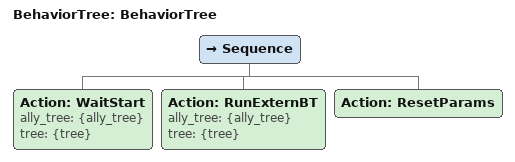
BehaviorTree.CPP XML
<?xml version="1.0"?>
<root main_tree_to_execute="BehaviorTree">
    <BehaviorTree ID="BehaviorTree">
        <Sequence>
            <Action ID="WaitStart" ally_tree="{ally_tree}" tree="{tree}"/>
            <Action ID="RunExternBT" ally_tree="{ally_tree}" tree="{tree}"/>
            <Action ID="ResetParams"/>
        </Sequence>
    </BehaviorTree>
</root>
